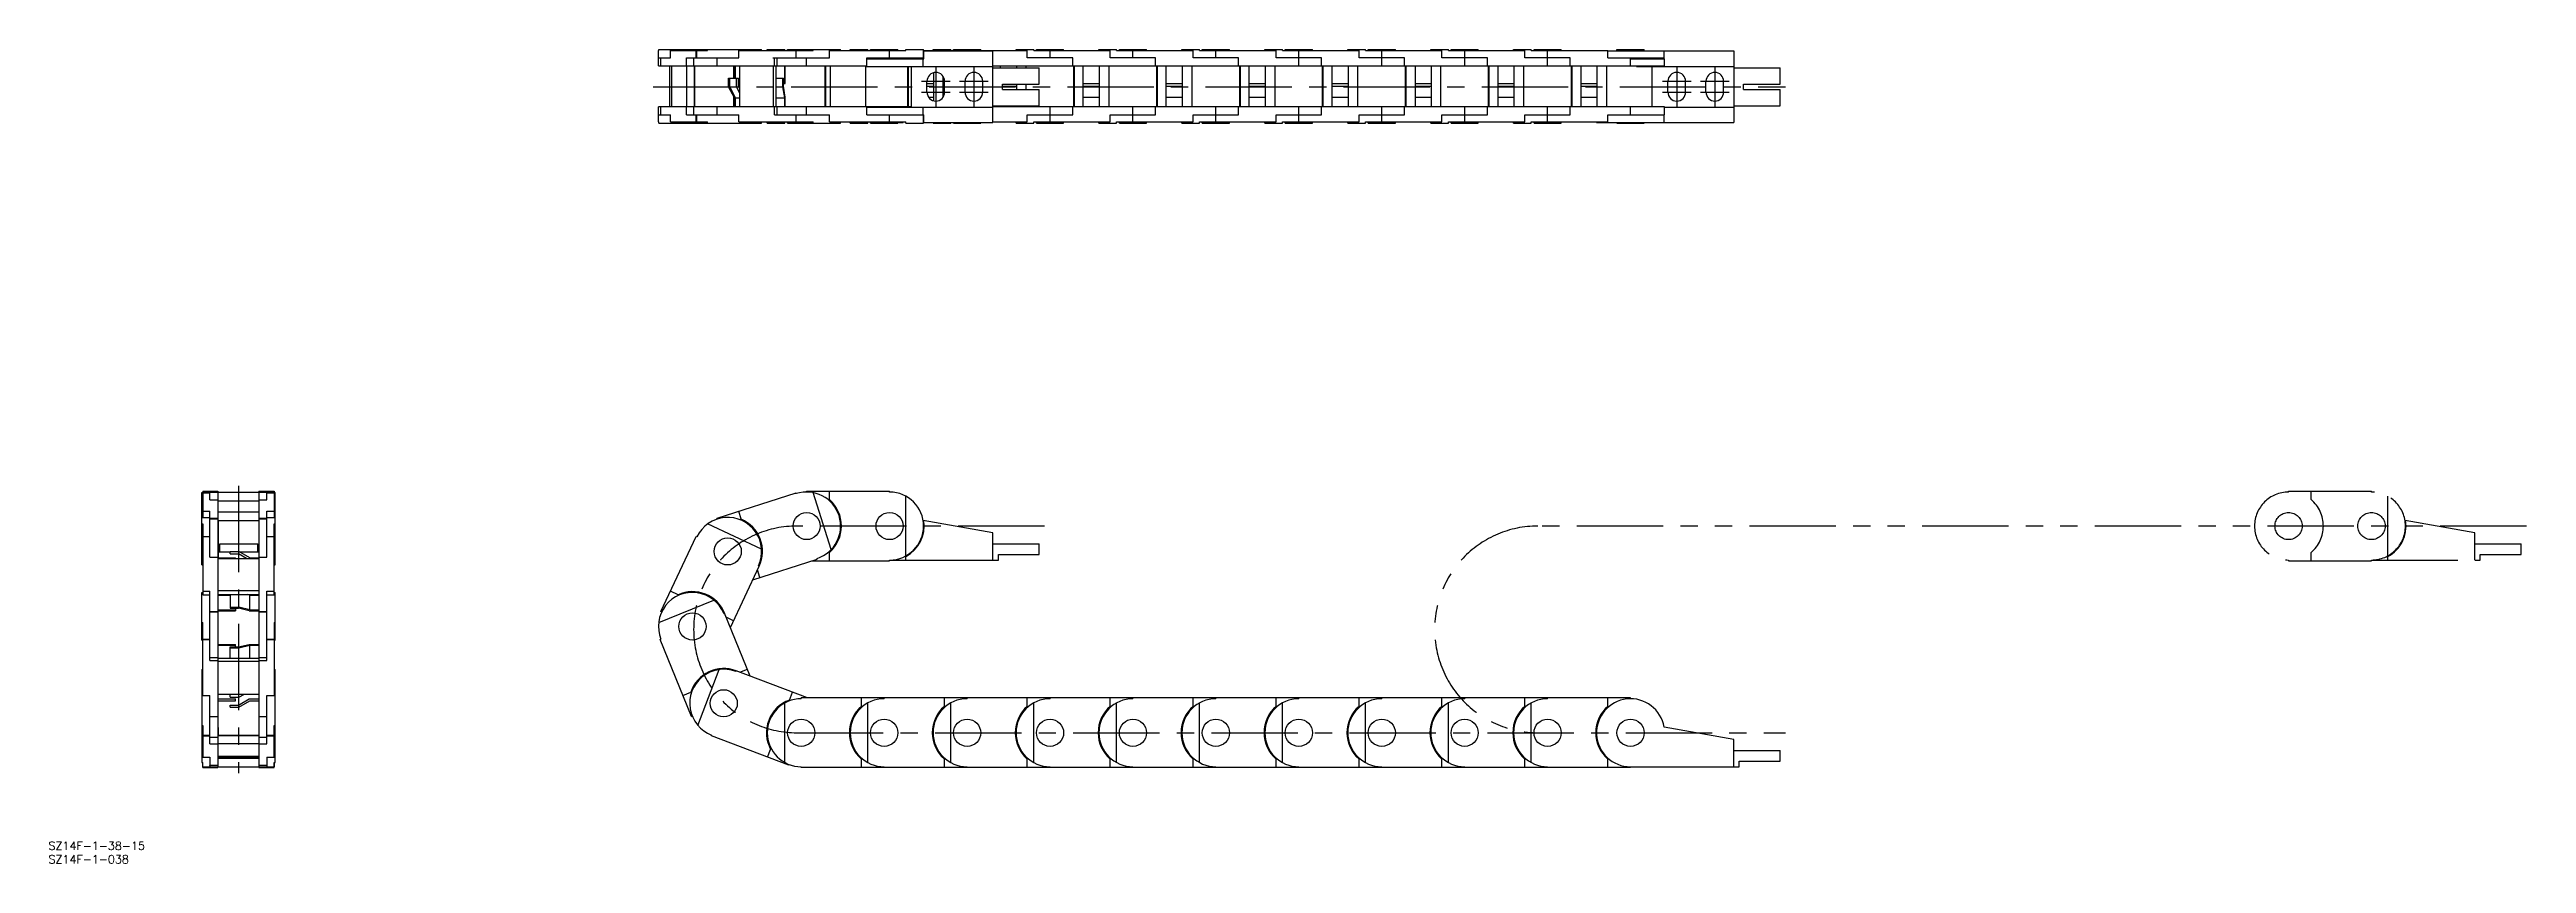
# Model space of a CAD drawing. Extents: x -69 to 842, y -35 to 264.
import ezdxf

# ---------------------------------------------------------------- set-up
doc = ezdxf.new("R2010")
doc.units = 0
doc.linetypes.add('CENTER', pattern=[50.8, 31.75, -6.35, 6.35, -6.35])
doc.linetypes.add('PHANTOM', pattern=[63.5, 31.75, -6.35, 6.35, -6.35, 6.35, -6.35])
doc.layers.get('0').update_dxf_attribs({"linetype": 'CONTINUOUS'})
doc.layers.add('CENTER', color=1, linetype='CENTER')
doc.styles.get("Standard").update_dxf_attribs({"font": 'txt.shx', "height": 3, "bigfont": 'bigfont.shx'})

msp = doc.modelspace()

# ---------------------------------------------------------------- linework, layer by layer
at = {"color": 7, "linetype": 'CONTINUOUS'}
for p, q in [((154.49, 257.97), (154.49, 263.58)), ((154.49, 263.58), (154.57, 263.58)), ((154.49, 260.97), (158.95, 260.97)), ((154.49, 260.97), (155.4, 260.97)), ((154.49, 257.97), (231.15, 257.97)), ((154.57, 263.97), (192.43, 263.97)), ((154.57, 263.58), (154.57, 263.97)), ((155.4, 257.97), (155.4, 260.97)), ((158.71, 242.97), (158.71, 257.97)), ((158.95, 263.58), (172.58, 263.58)), ((158.95, 260.97), (158.95, 263.58)), ((159.39, 242.97), (159.39, 257.97)), ((164.82, 260.97), (184, 260.97)), ((164.82, 257.97), (164.82, 260.97)), ((164.92, 242.97), (164.92, 257.97)), ((167.46, 257.97), (167.46, 260.97)), ((167.78, 242.97), (167.78, 257.97)), ((167.89, 242.97), (167.89, 257.97)), ((168.37, 260.97), (168.37, 263.58)), ((168.64, 260.97), (168.64, 263.58)), ((170.62, 260.97), (176.05, 260.97)), ((170.62, 260.97), (170.62, 260.97)), ((172.58, 263.58), (172.58, 263.97)), ((176.05, 257.97), (176.05, 260.97)), ((182.23, 253.47), (182.23, 257.97)), ((182.44, 253.47), (182.44, 257.97)), ((182.79, 253.47), (182.79, 257.97)), ((184, 263.58), (211.36, 263.58)), ((184, 260.97), (184, 263.58)), ((184.47, 242.97), (184.47, 257.97)), ((192.43, 263.58), (192.43, 263.97)), ((194.5, 263.97), (201, 263.97)), ((194.5, 263.58), (194.5, 263.97)), ((196.5, 260.97), (217.35, 260.97)), ((196.85, 242.97), (196.85, 257.97)), ((197.14, 257.97), (197.14, 260.97)), ((197.81, 242.97), (197.81, 257.97)), ((198.09, 257.97), (198.09, 260.97)), ((200.91, 251.47), (200.91, 257.97)), ((201, 263.58), (201, 263.97)), ((201.15, 251.47), (201.15, 257.97)), ((202, 263.97), (221.5, 263.97)), ((202, 263.58), (202, 263.97)), ((204, 263.58), (204, 263.97)), ((205.09, 260.97), (205.09, 263.58)), ((205.18, 260.97), (205.18, 263.58)), ((208.72, 260.97), (209, 260.97)), ((208.72, 260.97), (208.72, 260.97)), ((209, 257.97), (209, 260.97)), ((211.36, 263.58), (211.36, 263.97)), ((215.75, 242.97), (215.75, 257.97)), ((216, 242.97), (216, 257.97)), ((217.35, 263.58), (245.5, 263.58)), ((217.35, 260.97), (217.35, 263.58)), ((217.75, 242.97), (217.75, 257.97)), ((221.5, 263.58), (221.5, 263.97)), ((225, 263.97), (231.5, 263.97)), ((225, 263.58), (225, 263.97)), ((230.75, 242.97), (230.75, 257.97)), ((230.75, 257.8), (277.5, 257.8)), ((231.15, 260.97), (243.05, 260.97)), ((231.15, 257.97), (231.15, 260.97)), ((231.15, 260.62), (252.04, 260.62)), ((231.5, 263.58), (231.5, 263.97)), ((232.5, 263.97), (242.5, 263.97)), ((232.5, 263.58), (232.5, 263.97)), ((234.5, 260.62), (234.5, 260.97)), ((239.5, 260.97), (239.5, 263.58)), ((242.5, 263.58), (242.5, 263.97)), ((243.05, 260.97), (252, 260.97)), ((243.05, 260.97), (243.05, 260.97)), ((244.5, 260.62), (244.5, 260.97)), ((245.5, 263.97), (252, 263.97)), ((245.5, 263.58), (245.5, 263.97)), ((245.5, 260.62), (245.5, 260.97)), ((246.25, 242.97), (246.25, 257.8)), ((246.5, 242.97), (246.5, 257.8)), ((247.5, 242.8), (247.5, 257.8)), ((251.83, 257.8), (251.83, 260.62)), ((252, 260.97), (252, 263.97)), ((252, 263.58), (259.65, 263.58)), ((252, 263.45), (277.5, 263.45)), ((252.04, 260.62), (252.04, 263.45)), ((255.5, 263.97), (262, 263.97)), ((255.5, 263.58), (255.5, 263.97)), ((255.75, 245.14), (255.75, 255.46)), ((259.65, 263.45), (259.65, 263.58)), ((262, 263.58), (262, 263.97)), ((262, 263.58), (290.15, 263.58)), ((263, 263.97), (273, 263.97)), ((263, 263.58), (263, 263.97)), ((268, 263.45), (268, 263.58)), ((273, 263.58), (273, 263.97)), ((277.5, 237.15), (277.5, 263.45)), ((277.5, 257.97), (524.5, 257.97)), ((277.5, 257.3), (294.5, 257.3)), ((280.25, 257.3), (280.25, 257.97)), ((286, 263.97), (292.5, 263.97)), ((286, 263.58), (286, 263.97)), ((286.25, 257.3), (286.25, 257.97)), ((289.75, 257.3), (289.75, 257.97)), ((290.15, 260.97), (290.15, 263.58)), ((306.85, 260.97), (290.15, 260.97)), ((292.5, 263.58), (292.5, 263.97)), ((292.5, 263.58), (320.65, 263.58)), ((293.5, 263.97), (303.5, 263.97)), ((293.5, 263.58), (293.5, 263.97)), ((294.5, 251.3), (294.5, 257.3)), ((298.5, 260.97), (298.5, 263.58)), ((303.5, 263.58), (303.5, 263.97)), ((306.85, 257.97), (306.85, 260.97)), ((307.25, 242.97), (307.25, 257.97)), ((307.5, 242.97), (307.5, 257.97)), ((310.75, 242.97), (310.75, 257.97)), ((316.5, 263.97), (323, 263.97)), ((316.5, 263.58), (316.5, 263.97)), ((316.75, 242.97), (316.75, 257.97)), ((320.25, 242.97), (320.25, 257.97)), ((320.65, 260.97), (320.65, 263.58)), ((337.35, 260.97), (320.65, 260.97)), ((323, 263.58), (323, 263.97)), ((323, 263.58), (351.15, 263.58)), ((324, 263.97), (334, 263.97)), ((324, 263.58), (324, 263.97)), ((329, 260.97), (329, 263.58)), ((334, 263.58), (334, 263.97)), ((337.35, 257.97), (337.35, 260.97)), ((337.75, 242.97), (337.75, 257.97)), ((338, 242.97), (338, 257.97)), ((341.25, 242.97), (341.25, 257.97)), ((347, 263.97), (353.5, 263.97)), ((347, 263.58), (347, 263.97)), ((347.25, 242.97), (347.25, 257.97)), ((350.75, 242.97), (350.75, 257.97)), ((351.15, 260.97), (351.15, 263.58)), ((367.85, 260.97), (351.15, 260.97)), ((353.5, 263.58), (353.5, 263.97)), ((353.5, 263.58), (381.65, 263.58)), ((354.5, 263.97), (364.5, 263.97)), ((354.5, 263.58), (354.5, 263.97)), ((359.5, 260.97), (359.5, 263.58)), ((364.5, 263.58), (364.5, 263.97)), ((367.85, 257.97), (367.85, 260.97)), ((368.25, 242.97), (368.25, 257.97)), ((368.5, 242.97), (368.5, 257.97)), ((371.75, 242.97), (371.75, 257.97)), ((377.5, 263.97), (384, 263.97)), ((377.5, 263.58), (377.5, 263.97)), ((377.75, 242.97), (377.75, 257.97)), ((381.25, 242.97), (381.25, 257.97)), ((381.65, 260.97), (381.65, 263.58)), ((398.35, 260.97), (381.65, 260.97)), ((384, 263.58), (384, 263.97)), ((384, 263.58), (412.15, 263.58)), ((385, 263.97), (395, 263.97)), ((385, 263.58), (385, 263.97)), ((390, 257.97), (390, 263.58)), ((395, 263.58), (395, 263.97)), ((398.35, 257.97), (398.35, 260.97)), ((398.75, 242.97), (398.75, 257.97)), ((399, 242.97), (399, 257.97)), ((402.25, 242.97), (402.25, 257.97)), ((408, 263.97), (414.5, 263.97)), ((408, 263.58), (408, 263.97)), ((408.25, 242.97), (408.25, 257.97)), ((411.75, 242.97), (411.75, 257.97)), ((412.15, 260.97), (412.15, 263.58)), ((428.85, 260.97), (412.15, 260.97)), ((414.5, 263.58), (414.5, 263.97)), ((414.5, 263.58), (442.65, 263.58)), ((415.5, 263.97), (425.5, 263.97)), ((415.5, 263.58), (415.5, 263.97)), ((420.5, 257.97), (420.5, 263.58)), ((425.5, 263.58), (425.5, 263.97)), ((428.85, 257.97), (428.85, 260.97)), ((429.25, 242.97), (429.25, 257.97)), ((429.5, 242.97), (429.5, 257.97)), ((432.75, 257.97), (432.75, 242.97)), ((438.5, 263.97), (445, 263.97)), ((438.5, 263.58), (438.5, 263.97)), ((438.75, 242.97), (438.75, 257.97)), ((442.25, 242.97), (442.25, 257.97)), ((442.65, 260.97), (442.65, 263.58)), ((459.35, 260.97), (442.65, 260.97)), ((445, 263.58), (445, 263.97)), ((445, 263.58), (473.15, 263.58)), ((446, 263.97), (456, 263.97)), ((446, 263.58), (446, 263.97)), ((451, 257.97), (451, 263.58)), ((456, 263.58), (456, 263.97)), ((459.35, 257.97), (459.35, 260.97)), ((459.75, 242.97), (459.75, 257.97)), ((460, 242.97), (460, 257.97)), ((463.25, 257.97), (463.25, 242.97)), ((469, 263.97), (475.5, 263.97)), ((469, 263.58), (469, 263.97)), ((469.25, 242.97), (469.25, 257.97)), ((472.75, 242.97), (472.75, 257.97)), ((473.15, 260.97), (473.15, 263.58)), ((489.85, 260.97), (473.15, 260.97)), ((475.5, 263.58), (475.5, 263.97)), ((475.5, 263.58), (503.65, 263.58)), ((476.5, 263.97), (486.5, 263.97)), ((476.5, 263.58), (476.5, 263.97)), ((481.5, 257.97), (481.5, 263.58)), ((486.5, 263.58), (486.5, 263.97)), ((489.85, 257.97), (489.85, 260.97)), ((490.25, 242.97), (490.25, 257.97)), ((490.5, 242.97), (490.5, 257.97)), ((493.75, 257.97), (493.75, 242.97)), ((499.75, 242.97), (499.75, 257.97)), ((503.25, 242.97), (503.25, 257.97)), ((503.65, 260.97), (503.65, 263.58)), ((503.65, 263.45), (550, 263.45)), ((503.65, 260.97), (524.5, 260.97)), ((507, 263.97), (517, 263.97)), ((507, 263.45), (507, 263.97)), ((512, 257.97), (512, 260.97)), ((512, 260.62), (524.54, 260.62)), ((514.24, 257.8), (514.24, 257.97)), ((514.24, 257.8), (550, 257.8)), ((517, 263.45), (517, 263.97)), ((520, 242.97), (520, 257.8)), ((524.33, 260.62), (524.33, 263.45)), ((524.5, 257.97), (524.5, 260.62)), ((524.54, 257.8), (524.54, 260.62)), ((550, 263.45), (550, 237.15)), ((550, 257.3), (567, 257.3)), ((567, 251.3), (567, 257.3)), ((180.3, 250.26), (180.3, 253.47)), ((180.3, 253.47), (183.97, 253.47)), ((182.44, 246.26), (180.3, 250.26)), ((180.7, 250.26), (180.7, 253.47)), ((182.79, 246.26), (180.7, 250.26)), ((180.7, 250.26), (183.25, 250.26)), ((182.23, 242.97), (182.23, 246.66)), ((182.44, 242.97), (182.44, 246.26)), ((182.79, 246.26), (184.47, 246.26)), ((182.79, 242.97), (182.79, 246.26)), ((183.25, 250.26), (183.25, 253.47)), ((184.47, 247.92), (183.25, 250.26)), ((183.97, 250.47), (183.97, 253.47)), ((183.97, 251.47), (184.47, 251.47)), ((184.47, 249.52), (183.97, 250.47)), ((197.81, 253.47), (200.45, 253.47)), ((197.81, 250.26), (200.2, 250.26)), ((197.81, 246.26), (200.91, 246.26)), ((200.2, 250.26), (200.2, 253.47)), ((200.91, 246.26), (200.2, 250.26)), ((200.45, 250.47), (200.45, 253.47)), ((200.45, 251.47), (201.15, 251.47)), ((201.15, 246.47), (200.45, 250.47)), ((200.91, 242.97), (200.91, 246.26)), ((201.15, 242.97), (201.15, 246.47)), ((253.25, 248.3), (253.25, 252.3)), ((253.25, 251.47), (255.75, 251.47)), ((253.25, 250.47), (255.75, 250.47)), ((253.81, 246.47), (255.75, 246.47)), ((259.25, 246.57), (259.25, 254.03)), ((259.75, 248.3), (259.75, 252.3)), ((267.25, 248.3), (267.25, 252.3)), ((273.75, 248.3), (273.75, 252.3)), ((281, 251.3), (294.5, 251.3)), ((281, 249.3), (281, 251.3)), ((281, 250.47), (286.25, 250.47)), ((281, 249.3), (294.5, 249.3)), ((286.25, 249.3), (286.25, 251.3)), ((289.75, 249.3), (289.75, 251.3)), ((294.5, 243.3), (294.5, 249.3)), ((310.75, 251.47), (316.75, 251.47)), ((310.75, 250.47), (316.75, 250.47)), ((310.75, 246.47), (316.75, 246.47)), ((341.25, 251.47), (347.25, 251.47)), ((341.25, 250.47), (347.25, 250.47)), ((341.25, 246.47), (347.25, 246.47)), ((371.75, 251.47), (377.75, 251.47)), ((371.75, 250.47), (377.75, 250.47)), ((371.75, 246.47), (377.75, 246.47)), ((402.25, 251.47), (408.25, 251.47)), ((402.25, 250.47), (408.25, 250.47)), ((402.25, 246.47), (408.25, 246.47)), ((432.75, 251.47), (438.75, 251.47)), ((432.75, 250.47), (438.75, 250.47)), ((432.75, 246.47), (438.75, 246.47)), ((463.25, 251.47), (469.25, 251.47)), ((463.25, 250.47), (469.25, 250.47)), ((463.25, 246.47), (469.25, 246.47)), ((493.75, 251.47), (499.75, 251.47)), ((493.75, 250.47), (499.75, 250.47)), ((493.75, 246.47), (499.75, 246.47)), ((525.75, 248.3), (525.75, 252.3)), ((532.25, 248.3), (532.25, 252.3)), ((539.75, 248.3), (539.75, 252.3)), ((546.25, 248.3), (546.25, 252.3)), ((553.5, 251.3), (567, 251.3)), ((553.5, 249.3), (553.5, 251.3)), ((553.5, 249.3), (567, 249.3)), ((567, 243.3), (567, 249.3)), ((247.5, 242.97), (154.49, 242.97)), ((154.49, 237.37), (154.49, 242.97)), ((154.49, 239.98), (155.4, 239.98)), ((154.49, 239.97), (158.95, 239.97)), ((154.49, 237.37), (154.57, 237.37)), ((154.57, 236.97), (154.57, 237.37)), ((154.57, 236.97), (192.43, 236.97)), ((155.4, 239.97), (155.4, 242.97)), ((158.95, 237.37), (158.95, 239.97)), ((158.95, 237.37), (172.58, 237.37)), ((164.82, 239.97), (164.82, 242.97)), ((164.82, 239.97), (184, 239.97)), ((167.46, 239.97), (167.46, 242.97)), ((168.37, 237.37), (168.37, 239.97)), ((168.64, 237.37), (168.64, 239.97)), ((170.62, 239.98), (176.14, 239.98)), ((170.62, 239.97), (170.62, 239.98)), ((172.58, 236.97), (172.58, 237.37)), ((176.05, 239.97), (176.05, 242.97)), ((184, 237.37), (184, 239.97)), ((184, 237.37), (211.36, 237.37)), ((192.43, 236.97), (192.43, 237.37)), ((194.5, 236.97), (194.5, 237.37)), ((194.5, 236.97), (201, 236.97)), ((197.14, 239.97), (197.14, 242.97)), ((197.14, 239.97), (217.35, 239.97)), ((198.09, 239.98), (198.09, 242.97)), ((201, 236.97), (201, 237.37)), ((202, 236.97), (202, 237.37)), ((202, 236.97), (221.5, 236.97)), ((204, 236.97), (204, 237.37)), ((205.09, 237.37), (205.09, 239.97)), ((205.18, 237.37), (205.18, 239.97)), ((208.72, 239.98), (209, 239.98)), ((208.72, 239.97), (208.72, 239.98)), ((209, 239.97), (209, 242.97)), ((211.36, 236.97), (211.36, 237.37)), ((217.35, 237.37), (217.35, 239.97)), ((217.35, 237.37), (245.5, 237.37)), ((221.5, 236.97), (221.5, 237.37)), ((225, 236.97), (225, 237.37)), ((225, 236.97), (231.5, 236.97)), ((231.15, 239.97), (231.15, 242.97)), ((231.15, 242.8), (277.5, 242.8)), ((231.15, 239.97), (252.04, 239.97)), ((231.5, 236.97), (231.5, 237.37)), ((232.5, 236.97), (232.5, 237.37)), ((232.5, 236.97), (242.5, 236.97)), ((234.5, 237.15), (234.5, 237.37)), ((234.5, 237.15), (244.5, 237.15)), ((237.5, 242.8), (237.5, 242.97)), ((239.5, 237.37), (239.5, 239.97)), ((242.5, 236.97), (242.5, 237.15)), ((243.05, 239.98), (251.83, 239.98)), ((243.05, 239.97), (243.05, 239.98)), ((244.5, 237.15), (244.5, 237.37)), ((245.5, 236.97), (245.5, 237.37)), ((245.5, 236.97), (252, 236.97)), ((245.85, 242.8), (245.85, 242.97)), ((251.83, 239.97), (251.83, 242.8)), ((252, 236.97), (252, 239.97)), ((252, 237.15), (277.5, 237.15)), ((252.04, 237.15), (252.04, 239.97)), ((255.5, 236.97), (255.5, 237.15)), ((255.5, 236.97), (262, 236.97)), ((262, 236.97), (262, 237.15)), ((263, 236.97), (263, 237.15)), ((263, 236.97), (273, 236.97)), ((273, 236.97), (273, 237.15)), ((277.5, 243.3), (294.5, 243.3)), ((524.5, 242.97), (277.5, 242.97)), ((277.5, 237.37), (290.15, 237.37)), ((280.25, 242.97), (280.25, 243.3)), ((286, 236.97), (286, 237.37)), ((286, 236.97), (292.5, 236.97)), ((286.25, 242.97), (286.25, 243.3)), ((289.75, 242.97), (289.75, 243.3)), ((290.15, 239.97), (306.85, 239.97)), ((290.15, 237.37), (290.15, 239.97)), ((292.5, 237.37), (320.65, 237.37)), ((292.5, 236.97), (292.5, 237.37)), ((293.5, 236.97), (293.5, 237.37)), ((293.5, 236.97), (303.5, 236.97)), ((298.5, 237.37), (298.5, 242.97)), ((303.5, 236.97), (303.5, 237.37)), ((306.85, 239.97), (306.85, 242.97)), ((316.5, 236.97), (316.5, 237.37)), ((316.5, 236.97), (323, 236.97)), ((320.65, 239.97), (337.35, 239.97)), ((320.65, 237.37), (320.65, 239.97)), ((323, 237.37), (351.15, 237.37)), ((323, 236.97), (323, 237.37)), ((324, 236.97), (324, 237.37)), ((324, 236.97), (334, 236.97)), ((329, 237.37), (329, 242.97)), ((334, 236.97), (334, 237.37)), ((337.35, 239.97), (337.35, 242.97)), ((347, 236.97), (347, 237.37)), ((347, 236.97), (353.5, 236.97)), ((351.15, 239.97), (367.85, 239.97)), ((351.15, 237.37), (351.15, 239.97)), ((353.5, 237.37), (381.65, 237.37)), ((353.5, 236.97), (353.5, 237.37)), ((354.5, 236.97), (354.5, 237.37)), ((354.5, 236.97), (364.5, 236.97)), ((359.5, 237.37), (359.5, 242.97)), ((364.5, 236.97), (364.5, 237.37)), ((367.85, 239.97), (367.85, 242.97)), ((377.5, 236.97), (377.5, 237.37)), ((377.5, 236.97), (384, 236.97)), ((381.65, 239.97), (398.35, 239.97)), ((381.65, 237.37), (381.65, 239.97)), ((384, 237.37), (412.15, 237.37)), ((384, 236.97), (384, 237.37)), ((385, 236.97), (385, 237.37)), ((385, 236.97), (395, 236.97)), ((390, 237.37), (390, 242.97)), ((395, 236.97), (395, 237.37)), ((398.35, 239.97), (398.35, 242.97)), ((408, 236.97), (408, 237.37)), ((408, 236.97), (414.5, 236.97)), ((412.15, 239.97), (428.85, 239.97)), ((412.15, 237.37), (412.15, 239.97)), ((414.5, 237.37), (442.65, 237.37)), ((414.5, 236.97), (414.5, 237.37)), ((415.5, 236.97), (415.5, 237.37)), ((415.5, 236.97), (425.5, 236.97)), ((420.5, 237.37), (420.5, 242.97)), ((425.5, 236.97), (425.5, 237.37)), ((428.85, 239.97), (428.85, 242.97)), ((438.5, 236.97), (438.5, 237.37)), ((438.5, 236.97), (445, 236.97)), ((442.65, 239.97), (459.35, 239.97)), ((442.65, 237.37), (442.65, 239.97)), ((445, 237.37), (473.15, 237.37)), ((445, 236.97), (445, 237.37)), ((446, 236.97), (446, 237.37)), ((446, 236.97), (456, 236.97)), ((451, 237.37), (451, 242.97)), ((456, 236.97), (456, 237.37)), ((459.35, 239.97), (459.35, 242.97)), ((469, 236.97), (469, 237.37)), ((469, 236.97), (475.5, 236.97)), ((473.15, 239.97), (489.85, 239.97)), ((473.15, 237.37), (473.15, 239.97)), ((475.5, 237.37), (503.65, 237.37)), ((475.5, 236.97), (475.5, 237.37)), ((476.5, 236.97), (476.5, 237.37)), ((476.5, 236.97), (486.5, 236.97)), ((481.5, 237.37), (481.5, 242.97)), ((486.5, 236.97), (486.5, 237.37)), ((489.85, 239.97), (489.85, 242.97)), ((499.5, 237.15), (499.5, 237.37)), ((499.5, 237.15), (550, 237.15)), ((503.65, 239.97), (524.54, 239.97)), ((503.65, 237.37), (503.65, 239.97)), ((507, 236.97), (507, 237.15)), ((507, 236.97), (517, 236.97)), ((512, 239.97), (512, 242.97)), ((517, 236.97), (517, 237.15)), ((524.33, 237.15), (524.33, 239.97)), ((524.5, 239.97), (524.5, 242.97)), ((524.5, 242.8), (550, 242.8)), ((524.54, 239.97), (524.54, 242.8)), ((550, 243.3), (567, 243.3)), ((-13.5, 74.48), (-13.5, 101.07)), ((-13.5, 101.07), (-13.1, 101.07)), ((-13.1, 101.6), (-13.1, 91.98)), ((-13.1, 101.6), (-7.5, 101.6)), ((-13.1, 101.3), (13.1, 101.3)), ((-13.1, 100.99), (-10.5, 100.99)), ((-10.5, 98.44), (-10.5, 101.6)), ((-7.5, 101.6), (-7.5, 0)), ((7.5, 101.6), (7.5, 0)), ((7.5, 101.6), (13.1, 101.6)), ((10.5, 98.44), (10.5, 101.6)), ((10.5, 100.99), (13.1, 100.99)), ((13.1, 101.6), (13.1, 91.98)), ((13.1, 101.07), (13.5, 101.07)), ((13.5, 74.48), (13.5, 101.07)), ((176.05, 91.67), (205.09, 100.99)), ((205.18, 100.7), (205.09, 100.99)), ((209, 101.6), (239.5, 101.6)), ((209, 101.3), (209, 101.6)), ((218.06, 80.19), (211.36, 101.07)), ((217.35, 98.5), (217.35, 101.6)), ((239.5, 101.3), (239.5, 101.6)), ((-13.5, 93.8), (-13.1, 93.8)), ((-13.5, 91.98), (-10.5, 91.98)), ((-13.1, 94.22), (-10.5, 94.22)), ((-10.5, 98.44), (-7.5, 98.44)), ((-10.5, 77.37), (-10.5, 94.22)), ((-10.5, 87.79), (-10.5, 91.98)), ((-10.5, 91.67), (-7.5, 91.67)), ((-10.5, 91.39), (-7.5, 91.39)), ((-7.5, 98.03), (7.5, 98.03)), ((-7.5, 94.06), (7.5, 94.06)), ((7.5, 98.44), (10.5, 98.44)), ((7.5, 91.67), (10.5, 91.67)), ((7.5, 91.39), (10.5, 91.39)), ((10.49, 87.79), (10.49, 91.98)), ((10.5, 77.37), (10.5, 94.22)), ((10.5, 94.22), (13.1, 94.22)), ((10.5, 91.98), (13.5, 91.98)), ((13.1, 93.8), (13.5, 93.8)), ((176.14, 91.39), (176.05, 91.67)), ((184.95, 91.27), (184, 94.22)), ((245.5, 77.83), (245.5, 99.77)), ((-13.5, 89.58), (-13.1, 89.58)), ((-13.5, 84.48), (-13.1, 84.48)), ((-13.1, 89.58), (-13.1, 63.56)), ((-13.1, 84.93), (-10.5, 84.93)), ((-10.5, 87.79), (-10.5, 87.79)), ((-7.5, 90.82), (7.5, 90.82)), ((-7.32, 77.1), (-7.32, 90.82)), ((-6.82, 82.3), (7.18, 82.3)), ((-6.82, 79.3), (-6.82, 82.3)), ((7.18, 79.3), (7.18, 82.3)), ((10.49, 87.79), (10.5, 87.79)), ((10.5, 84.93), (13.1, 84.93)), ((13.1, 63.56), (13.1, 89.58)), ((13.1, 89.58), (13.5, 89.58)), ((13.1, 84.48), (13.5, 84.48)), ((155.4, 57.32), (168.37, 84.93)), ((168.64, 84.8), (168.37, 84.93)), ((192.43, 80.25), (172.58, 89.58)), ((277.5, 86.3), (251.83, 90.83)), ((277.5, 76.3), (277.5, 86.3)), ((277.5, 82.3), (294.5, 82.3)), ((294.5, 78.3), (294.5, 82.3)), ((-13.5, 74.48), (-13.1, 74.48)), ((-10.5, 77.37), (-7.5, 77.37)), ((-7.5, 77.1), (-1, 77.1)), ((-7.5, 76.88), (7.5, 76.88)), ((-7.32, 79.3), (-3, 79.3)), ((-3, 78.61), (-3, 79.41)), ((-3, 79.41), (0.21, 79.41)), ((-3, 78.61), (0, 78.61)), ((-1, 76.88), (-1, 77.1)), ((2.99, 76.88), (0, 78.61)), ((4.21, 77.1), (0.21, 79.41)), ((0.4, 79.3), (7.5, 79.3)), ((4.21, 77.1), (7.5, 77.1)), ((7.5, 77.37), (10.5, 77.37)), ((13.1, 74.48), (13.5, 74.48)), ((180.96, 51.51), (191.54, 74.04)), ((189.17, 69), (212.91, 76.61)), ((191.54, 74.04), (191.27, 74.17)), ((211, 76), (239.5, 76)), ((212.91, 76.61), (212.82, 76.9)), ((217.35, 76), (217.35, 79.1)), ((239.5, 76.3), (279.5, 76.3)), ((239.5, 76), (239.5, 76.3)), ((245.5, 76.3), (245.5, 77.61)), ((279.5, 78.3), (294.5, 78.3)), ((279.5, 76.3), (279.5, 78.3)), ((-13.5, 46.88), (-13.5, 64.38)), ((-13.5, 64.38), (-13.1, 64.38)), ((-13.1, 64.88), (-10.5, 64.88)), ((-10.5, 39.32), (-10.5, 64.88)), ((-7.5, 65.11), (7.5, 65.11)), ((10.5, 39.32), (10.5, 64.88)), ((10.5, 64.88), (13.1, 64.88)), ((13.1, 64.38), (13.5, 64.38)), ((13.5, 46.88), (13.5, 64.38)), ((161.76, 63.56), (158.95, 64.88)), ((191.82, 69.85), (190.91, 72.69)), ((-13.1, 63.56), (-10.5, 63.56)), ((-10.5, 57.32), (-7.5, 57.32)), ((-10.5, 57.2), (-7.5, 57.2)), ((-10.5, 50.65), (-10.5, 57.19)), ((-7.5, 63.67), (7.5, 63.67)), ((-7.5, 63.42), (-3, 63.42)), ((-7.5, 57.99), (-1, 57.99)), ((-7.5, 57.65), (-1, 57.65)), ((-3, 63.67), (-3, 58.63)), ((-3, 58.97), (0.21, 58.97)), ((-3, 58.63), (0, 58.63)), ((-1, 58.63), (-1, 57.65)), ((4, 57.65), (0, 58.63)), ((0.21, 58.97), (0.21, 63.67)), ((4.21, 57.99), (0.21, 58.97)), ((4.21, 63.42), (3.21, 63.67)), ((4, 57.65), (7.5, 57.65)), ((4.21, 57.99), (4.21, 63.42)), ((4.21, 63.42), (7.5, 63.42)), ((4.21, 57.99), (7.5, 57.99)), ((7.5, 57.32), (10.5, 57.32)), ((7.5, 57.2), (10.5, 57.2)), ((10.49, 50.65), (10.49, 57.19)), ((10.5, 63.56), (13.1, 63.56)), ((154.57, 53.3), (174.88, 61.57)), ((155.67, 57.2), (155.4, 57.32)), ((178.56, 56.59), (178.84, 56.71)), ((188.24, 33.62), (178.84, 56.71)), ((182.12, 53.99), (179.43, 55.26)), ((-13.5, 53.3), (-13.1, 53.3)), ((-13.5, 46.88), (-13.1, 46.88)), ((-13.1, 26.54), (-13.1, 53.3)), ((-13.1, 47.17), (-10.5, 47.17)), ((-13.1, 47.05), (-10.5, 47.05)), ((-10.5, 50.65), (-10.5, 50.65)), ((10.49, 50.65), (10.5, 50.65)), ((10.5, 47.17), (13.1, 47.17)), ((10.5, 47.05), (13.1, 47.05)), ((13.1, 53.3), (13.1, 26.54)), ((13.1, 53.3), (13.5, 53.3)), ((13.1, 46.88), (13.5, 46.88)), ((155.13, 47.05), (155.41, 47.17)), ((166.63, 18.8), (155.13, 47.05)), ((-10.5, 40.49), (-7.5, 40.49)), ((-10.5, 39.32), (-7.5, 39.32)), ((-7.5, 45.25), (-1, 45.25)), ((-7.5, 44.95), (-1, 44.95)), ((-7.5, 40.25), (7.5, 40.25)), ((-7.5, 39.06), (7.5, 39.06)), ((-3, 40.25), (-3, 44.38)), ((-3, 44.38), (0, 44.38)), ((-3, 44.07), (0.21, 44.07)), ((-1, 44.38), (-1, 45.25)), ((0, 44.38), (4, 45.25)), ((0.21, 44.07), (4.21, 44.95)), ((0.21, 40.25), (0.21, 44.07)), ((4, 45.25), (7.5, 45.25)), ((4.21, 44.95), (7.5, 44.95)), ((4.21, 40.25), (4.21, 44.95)), ((7.5, 40.49), (10.49, 40.49)), ((7.5, 39.32), (10.5, 39.32)), ((-13.5, 36.01), (-13.5, 1.83)), ((-13.5, 36.01), (-13.1, 36.01)), ((13.1, 36.01), (13.5, 36.01)), ((13.5, 1.83), (13.5, 36.01)), ((163.48, 26.54), (166.35, 27.71)), ((168.98, 15.51), (176.77, 36.01)), ((182.93, 35.32), (183.03, 35.6)), ((209.35, 25.6), (183.03, 35.6)), ((184.43, 35.07), (187.19, 36.19)), ((202.64, 24.83), (203.74, 27.73)), ((-13.1, 26.54), (-10.5, 26.54)), ((-10.5, 8.7), (-10.5, 26.54)), ((-10.5, 18.8), (-7.5, 18.8)), ((-10.5, 13.69), (-10.5, 18.8)), ((-7.5, 27.02), (7.5, 27.02)), ((-7.5, 25.3), (-1, 25.3)), ((-7.5, 24.5), (-1, 24.5)), ((-3, 25.93), (-3, 27.02)), ((-3, 25.93), (0.21, 25.93)), ((-3, 22.19), (-3, 22.99)), ((-3, 22.99), (0, 22.99)), ((-3, 22.19), (0.21, 22.19)), ((-1, 24.5), (-1, 25.3)), ((0, 22.99), (4, 25.3)), ((0.21, 25.93), (2.24, 27.02)), ((0.21, 25.93), (0.21, 27.02)), ((0.21, 22.19), (4.21, 24.5)), ((4, 25.3), (7.5, 25.3)), ((4.21, 24.5), (7.5, 24.5)), ((7.5, 18.8), (10.5, 18.8)), ((10.49, 13.69), (10.49, 18.92)), ((10.5, 8.7), (10.5, 26.54)), ((10.5, 26.54), (13.1, 26.54)), ((166.63, 18.8), (166.91, 18.92)), ((201, 1.83), (201, 23.77)), ((512, 25.6), (207, 25.6)), ((207, 25.3), (207, 25.6)), ((229.15, 22.5), (229.15, 25.6)), ((231.5, 1.83), (231.5, 23.77)), ((237.5, 25.3), (237.5, 25.6)), ((259.65, 22.5), (259.65, 25.6)), ((262, 1.83), (262, 23.77)), ((268, 25.3), (268, 25.6)), ((290.15, 22.5), (290.15, 25.6)), ((292.5, 1.83), (292.5, 23.77)), ((298.5, 25.3), (298.5, 25.6)), ((320.65, 22.5), (320.65, 25.6)), ((323, 1.83), (323, 23.77)), ((329, 25.3), (329, 25.6)), ((351.15, 22.5), (351.15, 25.6)), ((353.5, 1.83), (353.5, 23.77)), ((359.5, 25.3), (359.5, 25.6)), ((381.65, 22.5), (381.65, 25.6)), ((384, 1.83), (384, 23.77)), ((390, 25.3), (390, 25.6)), ((412.15, 22.5), (412.15, 25.6)), ((414.5, 1.83), (414.5, 23.77)), ((420.5, 25.3), (420.5, 25.6)), ((442.65, 22.5), (442.65, 25.6)), ((445, 1.83), (445, 23.77)), ((451, 25.3), (451, 25.6)), ((473.15, 22.5), (473.15, 25.6)), ((475.5, 1.83), (475.5, 23.77)), ((481.5, 25.3), (481.5, 25.6)), ((503.65, 22.5), (503.65, 25.6)), ((512, 25.3), (512, 25.6)), ((-13.5, 15.51), (-13.1, 15.51)), ((-13.1, 15.51), (-13.1, 3.8)), ((-13.1, 11.95), (-10.5, 11.95)), ((-13.1, 11.67), (-10.5, 11.67)), ((-10.5, 13.69), (-10.5, 13.69)), ((-10.5, 11.13), (-7.5, 11.13)), ((-7.5, 14.79), (-7.32, 14.79)), ((-7.5, 11.93), (7.5, 11.93)), ((-7.5, 11.79), (7.5, 11.79)), ((-7.32, 11.93), (-7.32, 14.79)), ((7.5, 11.13), (10.5, 11.13)), ((10.49, 13.69), (10.5, 13.69)), ((10.5, 11.95), (13.1, 11.95)), ((10.5, 11.67), (13.1, 11.67)), ((13.1, 3.8), (13.1, 15.51)), ((13.1, 15.51), (13.5, 15.51)), ((173.94, 11.67), (174.05, 11.95)), ((202.45, 0.83), (173.94, 11.67)), ((550, 10.3), (524.33, 14.83)), ((550, 0.3), (550, 10.3)), ((-13.5, 1.83), (-13.1, 1.83)), ((-13.1, 3.8), (-10.5, 3.8)), ((-13.1, 0), (-13.1, 1.83)), ((-13.1, 0.3), (13.32, 0.3)), ((-13.1, 0), (-7.5, 0)), ((-10.5, 8.7), (-7.5, 8.7)), ((-10.5, 3.8), (-10.5, 0)), ((-10.5, 0.83), (-7.5, 0.83)), ((-10.5, 0.81), (-10.5, 0.83)), ((-10.5, 0.81), (-10.5, 0.81)), ((-7.5, 8.84), (7.5, 8.84)), ((-7.5, 4.22), (7.5, 4.22)), ((-7.5, 3.7), (7.5, 3.7)), ((-7.5, 3.46), (7.5, 3.46)), ((-7.32, 3.7), (-7.32, 4.22)), ((-6.82, 3.7), (-6.82, 4.22)), ((7.18, 3.7), (7.18, 4.22)), ((7.5, 8.7), (10.5, 8.7)), ((7.5, 0.83), (10.5, 0.83)), ((7.5, 0), (13.1, 0)), ((10.49, 0.81), (10.49, 0.83)), ((10.49, 0.81), (10.5, 0.81)), ((10.5, 3.8), (10.5, 0)), ((10.5, 3.8), (13.1, 3.8)), ((13.1, 1.83), (13.5, 1.83)), ((13.1, 0), (13.1, 1.83)), ((13.32, 0.3), (13.32, 1.83)), ((194.65, 3.8), (195.75, 6.7)), ((202.45, 0.83), (202.56, 1.11)), ((207, 0), (207, 0.3)), ((512, 0), (207, 0)), ((229.15, 0), (229.15, 3.1)), ((237.5, 0), (237.5, 0.3)), ((259.65, 0), (259.65, 3.1)), ((268, 0), (268, 0.3)), ((290.15, 0), (290.15, 3.1)), ((298.5, 0), (298.5, 0.3)), ((320.65, 0), (320.65, 3.1)), ((329, 0), (329, 0.3)), ((351.15, 0), (351.15, 3.1)), ((359.5, 0), (359.5, 0.3)), ((381.65, 0), (381.65, 3.1)), ((390, 0), (390, 0.3)), ((412.15, 0), (412.15, 3.1)), ((420.5, 0), (420.5, 0.3)), ((442.65, 0), (442.65, 3.1)), ((451, 0), (451, 0.3)), ((473.15, 0), (473.15, 3.1)), ((481.5, 0), (481.5, 0.3)), ((503.65, 0), (503.65, 3.1)), ((512, 0.3), (552, 0.3)), ((512, 0), (512, 0.3)), ((550, 6.3), (567, 6.3)), ((552, 2.3), (567, 2.3)), ((552, 0.3), (552, 2.3)), ((567, 2.3), (567, 6.3))]:
    msp.add_line(p, q, dxfattribs=at)
at = {"color": 3, "linetype": 'PHANTOM'}
for p, q in [((754, 101.6), (784.5, 101.6)), ((754, 101.3), (754, 101.6)), ((762.35, 98.5), (762.35, 101.6)), ((784.5, 101.3), (784.5, 101.6)), ((790.5, 77.83), (790.5, 99.77)), ((841.5, 88.8), (477.93, 88.8)), ((822.5, 86.3), (796.83, 90.83)), ((822.5, 76.3), (822.5, 86.3)), ((822.5, 82.3), (839.5, 82.3)), ((839.5, 78.3), (839.5, 82.3)), ((754, 76.3), (754, 76)), ((754, 76), (784.5, 76)), ((762.35, 76), (762.35, 79.1)), ((784.5, 76.3), (824.5, 76.3)), ((784.5, 76), (784.5, 76.3)), ((790.5, 76.3), (790.5, 77.61)), ((824.5, 78.3), (839.5, 78.3)), ((824.5, 76.3), (824.5, 78.3))]:
    msp.add_line(p, q, dxfattribs=at)
at = {"color": 7, "linetype": 'CONTINUOUS'}
for centre in [(209, 88.8), (239.5, 88.8), (179.96, 79.48), (166.99, 51.88), (178.49, 23.63), (207, 12.8), (237.5, 12.8), (268, 12.8), (298.5, 12.8), (329, 12.8), (359.5, 12.8), (390, 12.8), (420.5, 12.8), (451, 12.8), (481.5, 12.8), (512, 12.8)]:
    msp.add_circle(centre, 5, dxfattribs=at)
at = {"color": 3, "linetype": 'PHANTOM'}
for centre in [(754, 88.8), (784.5, 88.8)]:
    msp.add_circle(centre, 5, dxfattribs=at)
at = {"color": 7, "linetype": 'CONTINUOUS'}
for centre, radius, start, end in [((256.5, 252.3), 3.25, 0.00045, 179.99955), ((270.5, 252.3), 3.25, 0.00045, 179.99955), ((529, 252.3), 3.25, 0.00045, 179.99955), ((543, 252.3), 3.25, 0.00045, 179.99955), ((256.5, 248.3), 3.25, 180.00045, 359.99955), ((270.5, 248.3), 3.25, 180.00045, 359.99955), ((529, 248.3), 3.25, 180.00045, 359.99955), ((543, 248.3), 3.25, 180.00045, 359.99955), ((209, 88.8), 12.5, 287.78519, 107.78519), ((239.5, 88.8), 12.5, 270, 90), ((179.96, 79.48), 12.5, 334.83211, 154.83212), ((179.96, 79.48), 12.8, 334.8321, 67.06673), ((209, 88.8), 12.8, 310.71857, 49.28142), ((239.5, 88.8), 12.7, 298.19287, 9.00906), ((166.99, 51.88), 12.5, 22.15304, 202.15306), ((166.99, 51.88), 12.8, 21.95252, 114.11357), ((178.49, 23.63), 12.5, 69.19987, 249.19993), ((178.49, 23.63), 12.8, 69.17681, 161.43448), ((207, 12.8), 12.8, 109.91851, 208.48132), ((207, 12.8), 12.5, 90, 270), ((237.5, 12.8), 12.8, 130.71855, 229.28143), ((237.5, 12.8), 12.5, 90, 270), ((268, 12.8), 12.8, 130.71855, 229.28143), ((268, 12.8), 12.5, 90, 270), ((298.5, 12.8), 12.8, 130.71855, 229.28143), ((298.5, 12.8), 12.5, 90, 270), ((329, 12.8), 12.8, 130.71855, 229.28143), ((329, 12.8), 12.5, 90, 270), ((359.5, 12.8), 12.8, 130.71855, 229.28143), ((359.5, 12.8), 12.5, 90, 270), ((390, 12.8), 12.8, 130.71855, 229.28143), ((390, 12.8), 12.5, 90, 270), ((420.5, 12.8), 12.8, 130.71855, 229.28146), ((420.5, 12.8), 12.5, 90, 270), ((451, 12.8), 12.8, 130.71855, 229.28146), ((451, 12.8), 12.5, 90, 270), ((481.5, 12.8), 12.8, 130.71855, 229.28146), ((481.5, 12.8), 12.5, 90, 270), ((512, 12.8), 12.8, 130.71855, 229.28145), ((512, 12.8), 12.5, 9.32518, 270)]:
    msp.add_arc(centre, radius, start, end, dxfattribs=at)
at = {"color": 3, "linetype": 'PHANTOM'}
for centre, radius, start, end in [((754, 88.8), 12.5, 90, 270), ((784.5, 88.8), 12.5, 270, 90), ((754, 88.8), 12.8, 310.71854, 49.28146), ((477.93, 50.8), 38, 90, 270), ((784.5, 88.8), 12.7, 298.19287, 9.00902)]:
    msp.add_arc(centre, radius, start, end, dxfattribs=at)
at = {"layer": 'CENTER', "color": 1, "linetype": 'CENTER'}
for p, q in [((256.5, 257.55), (256.5, 243.05)), ((270.5, 257.55), (270.5, 243.05)), ((529, 257.55), (529, 243.05)), ((543, 257.55), (543, 243.05)), ((152.49, 250.3), (569, 250.3)), ((251.25, 252.3), (261.75, 252.3)), ((251.25, 248.3), (261.75, 248.3)), ((265.25, 252.3), (275.75, 252.3)), ((265.25, 248.3), (275.75, 248.3)), ((523.75, 252.3), (534.25, 252.3)), ((523.75, 248.3), (534.25, 248.3)), ((537.75, 252.3), (548.25, 252.3)), ((537.75, 248.3), (548.25, 248.3)), ((0, 103.6), (0, -2)), ((296.5, 88.8), (205.43, 88.8)), ((205.43, 12.8), (569, 12.8))]:
    msp.add_line(p, q, dxfattribs=at)
msp.add_arc((205.43, 50.8), 38, 90, 270, dxfattribs=at)

# ---------------------------------------------------------------- texts
at = {"color": 7, "linetype": 'CONTINUOUS'}
for s, p in [('SZ14F-1-38-15', (-69.84, -30.24)), ('SZ14F-1-038', (-69.84, -35.24))]:
    msp.add_text(s, height=3, dxfattribs=at).set_placement(p)

doc.saveas('drawing.dxf')
